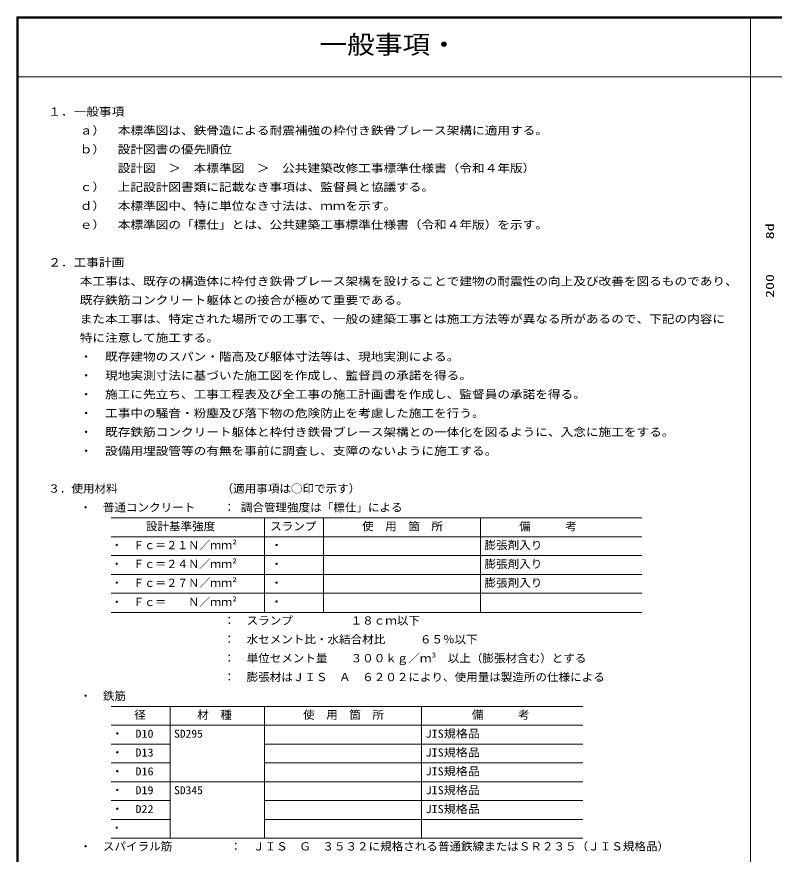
# Model space of a CAD drawing. Units: millimetres on the paper. Extents: x -397 to 404, y -278 to 276.
# Drawn here: x -397.4 to -156.5, y 9.2 to 275.8 of the extents above; entities that cross this region are included whole.
import ezdxf
from ezdxf.enums import TextEntityAlignment as Align

# ---------------------------------------------------------------- set-up
doc = ezdxf.new("R2010")
doc.units = ezdxf.units.MM
for name, color, linetype, lineweight in [('4-0_補助線', 4, 'Continuous', 9), ('4-9_文字', 5, 'Continuous', 25), ('4-B', 3, 'Continuous', 18), ('4-F', 2, 'Continuous', 18)]:
    doc.layers.add(name, color=color, linetype=linetype, lineweight=lineweight)
doc.layers.add('4-1_通り芯', color=4, linetype='Continuous')
doc.styles.add('ＭＳ ゴシック', font='')
doc.styles.get('ＭＳ ゴシック').set_extended_font_data('MS Gothic')

msp = doc.modelspace()

# ---------------------------------------------------------------- linework, layer by layer
at = {"layer": '4-9_文字', "color": 2, "lineweight": 18}
msp.add_line((403.306, 256.764), (-397.194, 256.764), dxfattribs=at)
at = {"layer": '4-B'}
for p, q in [((-367.397, 116.317), (-198.647, 116.317)), ((-318.647, 116.317), (-318.647, 86.203)), ((-299.897, 116.317), (-299.897, 86.203)), ((-249.897, 116.317), (-249.897, 86.203)), ((-367.397, 110.317), (-198.647, 110.317)), ((-367.397, 104.317), (-198.647, 104.317)), ((-367.397, 98.317), (-198.647, 98.317)), ((-367.397, 92.317), (-198.647, 92.317)), ((-367.396, 86.203), (-198.647, 86.203)), ((-367.397, 56.317), (-217.397, 56.317)), ((-348.647, 56.317), (-348.647, 14.317)), ((-318.647, 56.317), (-318.647, 14.317)), ((-268.647, 56.317), (-268.647, 14.317)), ((-367.397, 50.317), (-217.397, 50.317)), ((-367.397, 44.317), (-348.647, 44.317)), ((-318.647, 44.317), (-217.397, 44.317)), ((-367.397, 38.317), (-348.647, 38.317)), ((-318.647, 38.317), (-217.397, 38.317)), ((-367.397, 32.317), (-217.397, 32.317)), ((-367.397, 26.317), (-348.647, 26.317)), ((-318.647, 26.317), (-217.397, 26.317)), ((-367.397, 20.317), (-348.647, 20.317)), ((-318.647, 20.317), (-217.397, 20.317)), ((-367.397, 14.317), (-217.397, 14.317))]:
    msp.add_line(p, q, dxfattribs=at)
at = {"layer": '4-F'}
for p, q in [((-397.444, -278.156), (-397.444, 275.844)), ((-397.244, -277.956), (-397.244, 275.644)), ((403.356, 275.644), (-397.244, 275.644)), ((-397.044, -277.756), (-397.044, 275.444)), ((403.156, 275.444), (-397.044, 275.444)), ((-397.044, 275.444), (397.044, 275.444)), ((-397.044, 275.444), (-397.044, -277.644)), ((-164.045, 275.444), (-164.045, -255.74))]:
    msp.add_line(p, q, dxfattribs=at)
msp.add_lwpolyline([(403.556, -278.156), (403.556, 275.844), (-397.444, 275.844)], dxfattribs=at)

# ---------------------------------------------------------------- texts
at = {"layer": '4-0_補助線', "style": 'ＭＳ ゴシック', "width": 1.45}
for s, p in [('8d', (-155.835, 205.001)), ('200', (-155.835, 186.341))]:
    msp.add_text(s, height=2.566, rotation=90, dxfattribs=at).set_placement(p, align=Align.BOTTOM_LEFT)
at = {"layer": '4-1_通り芯', "style": 'ＭＳ ゴシック', "width": 1.15}
for s, p in [('１．一般事項', (-387.397, 243.567)), ('ａ）\u3000本標準図は、鉄骨造による耐震補強の枠付き鉄骨ブレース架構に適用する。', (-377.397, 237.567)), ('ｂ）\u3000設計図書の優先順位', (-377.397, 231.567)), ('\u3000\u3000\u3000設計図\u3000＞\u3000本標準図\u3000＞\u3000公共建築改修工事標準仕様書（令和４年版）', (-377.397, 225.567)), ('ｃ）\u3000上記設計図書類に記載なき事項は、監督員と協議する。', (-377.397, 219.567)), ('ｄ）\u3000本標準図中、特に単位なき寸法は、ｍｍを示す。', (-377.397, 213.567)), ('ｅ）\u3000本標準図の「標仕」とは、公共建築工事標準仕様書（令和４年版）を示す。', (-377.397, 207.567)), ('２．工事計画', (-387.397, 195.567)), ('本工事は、既存の構造体に枠付き鉄骨ブレース架構を設けることで建物の耐震性の向上及び改善を図るものであり、', (-377.397, 189.567)), ('既存鉄筋コンクリート躯体との接合が極めて重要である。', (-377.397, 183.567)), ('また本工事は、特定された場所での工事で、一般の建築工事とは施工方法等が異なる所があるので、下記の内容に', (-377.397, 177.567)), ('特に注意して施工する。', (-377.397, 171.567)), ('・\u3000既存建物のスパン・階高及び躯体寸法等は、現地実測による。', (-377.397, 165.567)), ('・\u3000現地実測寸法に基づいた施工図を作成し、監督員の承諾を得る。', (-377.397, 159.567)), ('・\u3000施工に先立ち、工事工程表及び全工事の施工計画書を作成し、監督員の承諾を得る。', (-377.397, 153.567)), ('・\u3000工事中の騒音・粉塵及び落下物の危険防止を考慮した施工を行う。', (-377.397, 147.567)), ('・\u3000既存鉄筋コンクリート躯体と枠付き鉄骨ブレース架構との一体化を図るように、入念に施工をする。', (-377.397, 141.567))]:
    msp.add_text(s, height=2.566, dxfattribs=at).set_placement(p, align=Align.BOTTOM_LEFT)
at = {"layer": '4-9_文字', "color": 3, "style": 'ＭＳ ゴシック', "width": 1.1}
msp.add_text('一般事項・', height=5.865, dxfattribs=at).set_placement((-301.161, 262.304), align=Align.BOTTOM_LEFT)
at = {"layer": '4-B', "color": 4, "style": 'ＭＳ ゴシック', "width": 1.15}
msp.add_text('・\u3000設備用埋設管等の有無を事前に調査し、支障のないように施工する。', height=2.566, dxfattribs=at).set_placement((-377.397, 135.567), align=Align.BOTTOM_LEFT)
at = {"layer": '4-B', "style": 'ＭＳ ゴシック'}
for s, width, p in [('３．使用材料\u3000\u3000\u3000\u3000\u3000\u3000\u3000\u3000\u3000（適用事項は○印で示す）', 1.05, (-387.397, 123.567)), ('・\u3000普通コンクリート\u3000', 1.05, (-377.397, 117.567)), ('\u3000\u3000\u3000\u3000\u3000\u3000\u3000： 調合管理強度は「標仕」による', 1.05, (-357.397, 117.567)), ('\u3000\u3000\u3000設計基準強度', 1.05, (-367.397, 111.567)), (' スランプ', 1.05, (-318.647, 111.567)), ('\u3000\u3000\u3000使\u3000用\u3000箇\u3000所', 1.05, (-298.647, 111.567)), ('\u3000\u3000\u3000備\u3000\u3000\u3000考', 1.05, (-248.647, 111.567)), (' ・', 1.1, (-318.647, 105.567)), ('膨張剤入り', 1.05, (-248.647, 105.567)), (' ・', 1.1, (-318.647, 99.567)), ('膨張剤入り', 1.05, (-248.647, 99.567)), (' ・', 1.1, (-318.647, 93.567)), ('膨張剤入り', 1.05, (-248.647, 93.567)), (' ・', 1.1, (-318.647, 87.567)), ('\u3000\u3000\u3000\u3000\u3000\u3000\u3000：\u3000スランプ\u3000\u3000\u3000\u3000\u3000１８ｃｍ以下', 1.05, (-357.397, 81.567)), ('\u3000\u3000\u3000\u3000\u3000\u3000\u3000：\u3000水セメント比・水結合材比\u3000\u3000\u3000６５％以下', 1.05, (-357.397, 75.567)), ('\u3000\u3000\u3000\u3000\u3000\u3000\u3000：\u3000単位セメント量\u3000\u3000３００ｋｇ／ｍ³\u3000以上（膨張材含む）とする', 1.05, (-357.397, 69.567)), ('\u3000\u3000\u3000\u3000\u3000\u3000\u3000：\u3000膨張材はＪＩＳ\u3000Ａ\u3000６２０２により、使用量は製造所の仕様による', 1.05, (-357.397, 63.567)), ('・\u3000鉄筋', 1.05, (-377.397, 57.567)), ('\u3000\u3000径', 1.05, (-367.397, 51.567)), ('\u3000\u3000材\u3000種', 1.05, (-347.397, 51.567)), ('\u3000\u3000\u3000使\u3000用\u3000箇\u3000所', 1.05, (-317.397, 51.567)), ('\u3000\u3000\u3000\u3000備\u3000\u3000\u3000考', 1.05, (-267.397, 51.567)), ('・\u3000D10', 1.1, (-367.397, 45.567)), ('SD295', 1.05, (-347.397, 45.567)), ('JIS規格品', 1.1, (-267.397, 45.567)), ('・\u3000D13', 1.1, (-367.397, 39.567)), ('JIS規格品', 1.1, (-267.397, 39.567)), ('・\u3000D16', 1.1, (-367.397, 33.567)), ('JIS規格品', 1.1, (-267.397, 33.567)), ('・\u3000D19', 1.1, (-367.397, 27.567)), ('SD345', 1.05, (-347.397, 27.567)), ('JIS規格品', 1.1, (-267.397, 27.567)), ('・\u3000D22', 1.1, (-367.397, 21.567)), ('JIS規格品', 1.1, (-267.397, 21.567)), ('・\u3000スパイラル筋\u3000\u3000\u3000\u3000\u3000：\u3000ＪＩＳ\u3000Ｇ\u3000３５３２に規格される普通鉄線またはＳＲ２３５（ＪＩＳ規格品）', 1.05, (-377.397, 9.665))]:
    msp.add_text(s, height=2.566, dxfattribs=dict(at, width=width)).set_placement(p, align=Align.BOTTOM_LEFT)
for s, p in [('・\u3000Ｆｃ＝２１Ｎ／ｍｍ²', (-367.397, 105.567)), ('・\u3000Ｆｃ＝２４Ｎ／ｍｍ²', (-367.397, 99.567)), ('・\u3000Ｆｃ＝２７Ｎ／ｍｍ²', (-367.397, 93.567)), ('・\u3000Ｆｃ＝\u3000\u3000Ｎ／ｍｍ²', (-367.396, 87.453)), ('・', (-367.397, 15.567))]:
    msp.add_text(s, height=2.566, dxfattribs=at).set_placement(p, align=Align.BOTTOM_LEFT)

doc.saveas('drawing.dxf')
